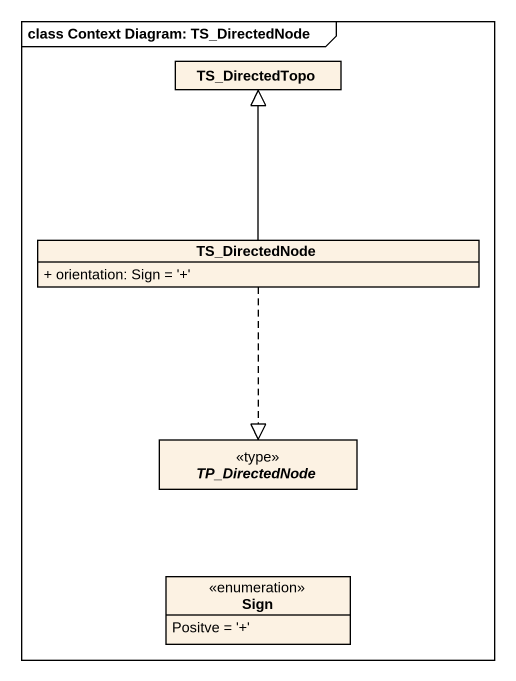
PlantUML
@startuml
mainframe class Context Diagram: TS_DirectedNode
hide circle
hide empty members
skinparam classAttributeIconSize 0
class TS_DirectedTopo
class TS_DirectedNode {
  + orientation: Sign = '+'
}
abstract class TP_DirectedNode <<type>>
enum Sign {
  Positve = '+'
}
TS_DirectedNode -up-|> TS_DirectedTopo
TS_DirectedNode ..|> TP_DirectedNode
@enduml
